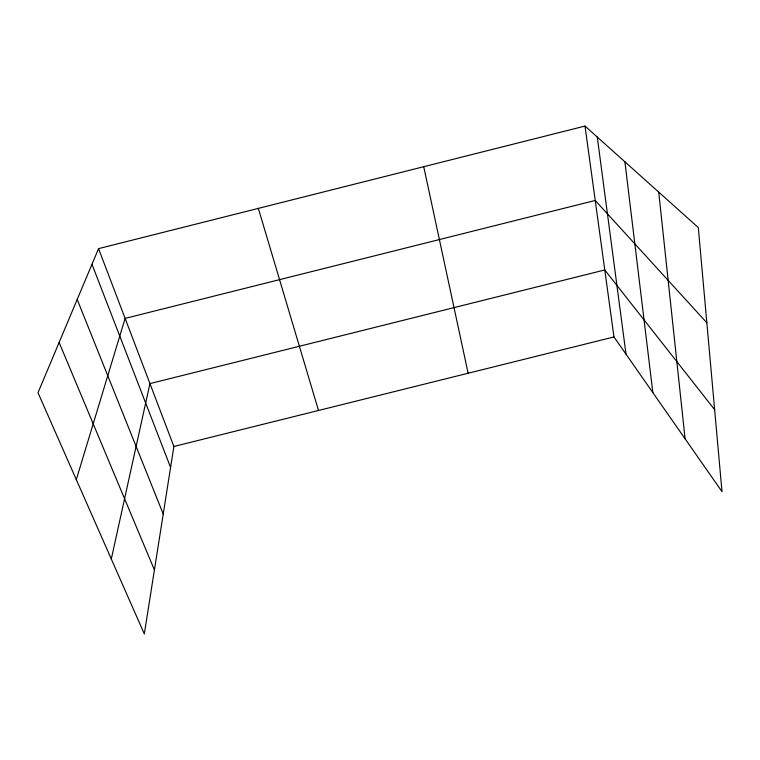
<?xml version="1.0" encoding="UTF-8"?>
<svg xmlns="http://www.w3.org/2000/svg" width="760" height="760" viewBox="0 0 760 760"><rect width="100%" height="100%" fill="white"/><g stroke="black" fill="none" stroke-linecap="round" stroke-linejoin="round"><path stroke-width="1.14" d="M98.553 248.644L173.888 446.471L144.324 633.935L38 392.72L98.553 248.644L585.01 126.065L698.297 227.563L722 491.653L613.975 336.946L585.01 126.065M111.302 559.008L149.948 383.601L604.77 269.962L714.647 409.697M76.304 479.626L125.124 318.402L595.232 200.459L706.838 322.781M173.888 446.471L613.975 336.946M59.118 342.466L154.413 569.962M77.197 299.469L163.229 514.045M91.988 264.271L170.582 467.428M258.343 208.382L318.506 410.485M423.738 166.706L468.131 373.245M597.274 137.056L626.021 354.207M624.91 161.814L652.859 392.644M658.72 192.1L685.092 438.795"/></g></svg>
